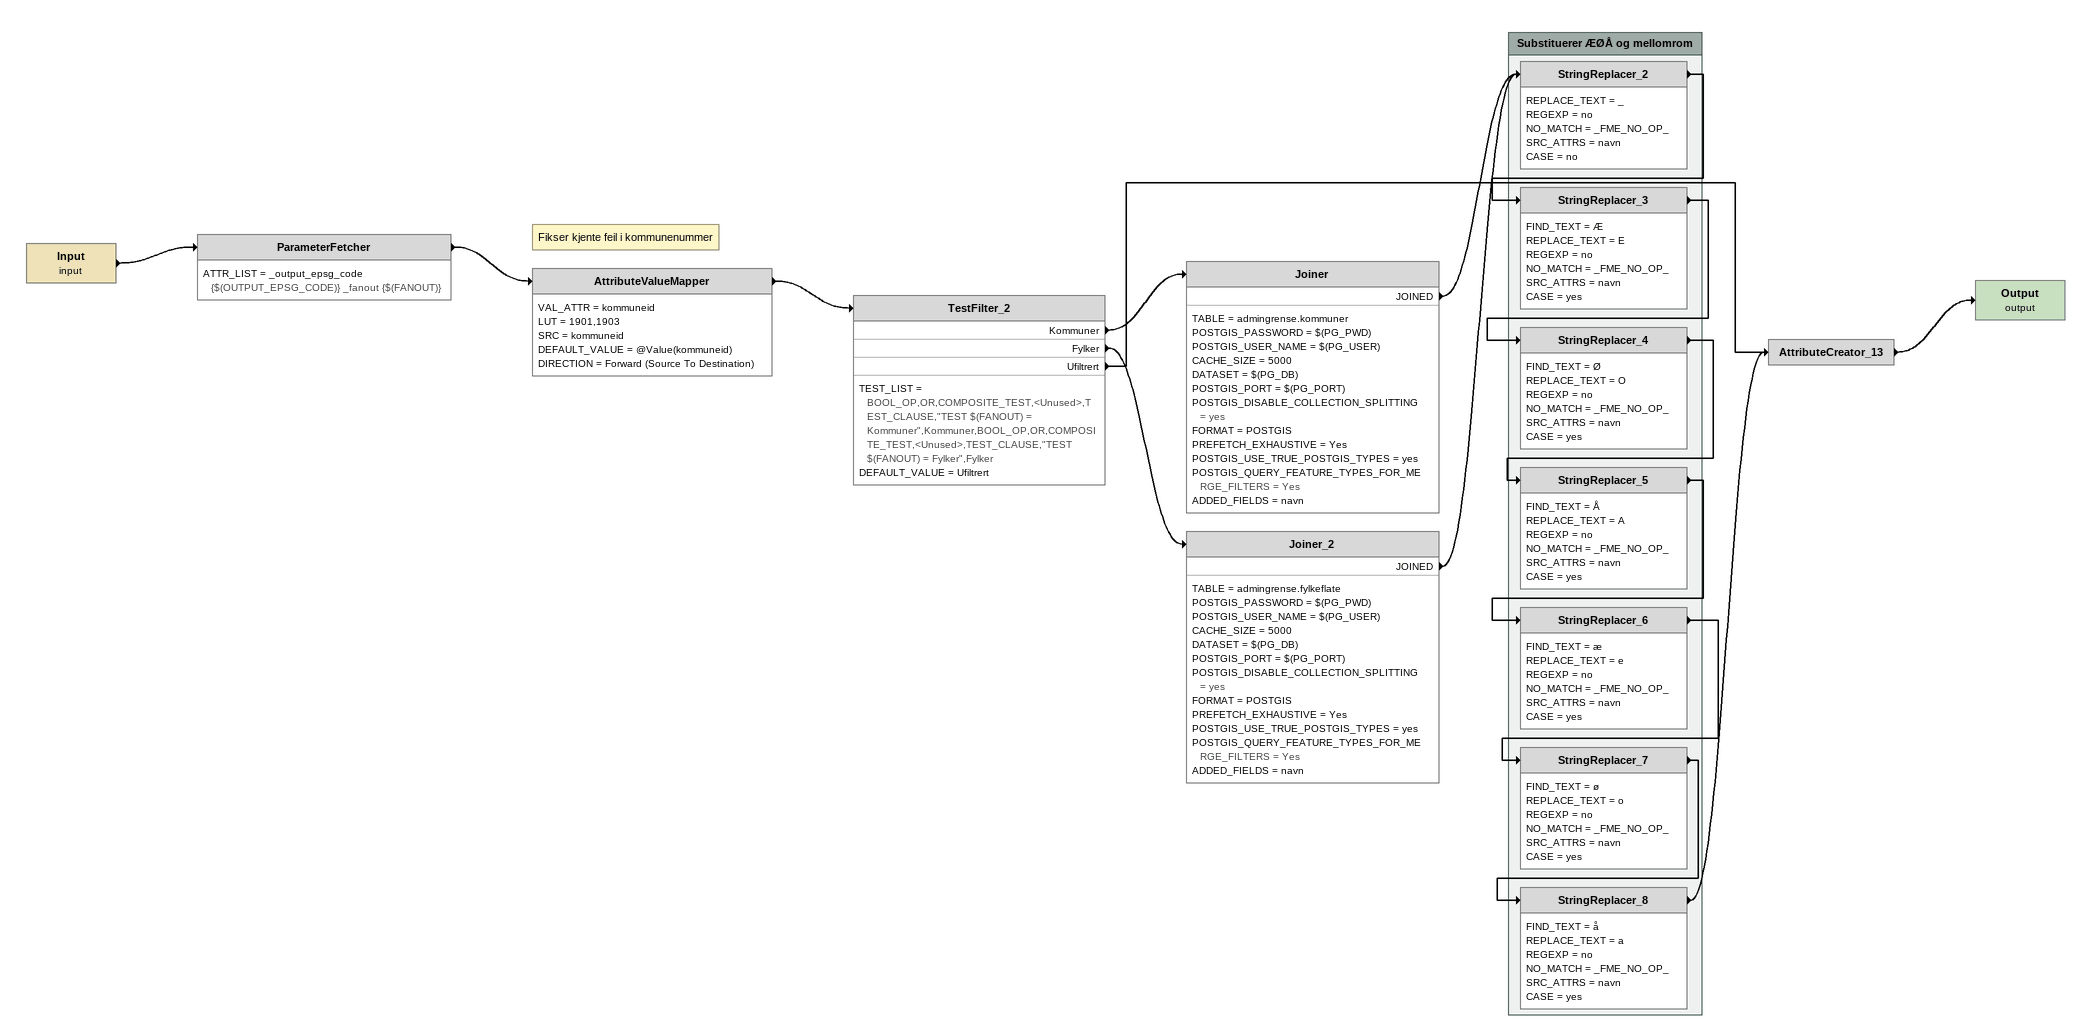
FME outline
Input (input)
    -> ParameterFetcher
ParameterFetcher
    ATTR_LIST = _output_epsg_code {$(OUTPUT_EPSG_CODE)} _fanout {$(FANOUT)}
    -> AttributeValueMapper
Note: Fikser kjente feil i kommunenummer
AttributeValueMapper
    VAL_ATTR = kommuneid
    LUT = 1901,1903
    SRC = kommuneid
    DEFAULT_VALUE = @Value(kommuneid)
    DIRECTION = Forward (Source To Destination)
    -> TestFilter_2
TestFilter_2
    TEST_LIST = BOOL_OP,OR,COMPOSITE_TEST,<Unused>,TEST_CLAUSE,"TEST $(FANOUT) = Kommuner",Kommuner,BOOL_OP,OR,COMPOSITE_TEST,<Unused>,TEST_CLAUSE,"TEST $(FANOUT) = Fylker",Fylker
    DEFAULT_VALUE = Ufiltrert
    Kommuner -> Joiner
    Fylker -> Joiner_2
    Ufiltrert -> AttributeCreator_13
Joiner
    TABLE = admingrense.kommuner
    POSTGIS_PASSWORD = $(PG_PWD)
    POSTGIS_USER_NAME = $(PG_USER)
    CACHE_SIZE = 5000
    DATASET = $(PG_DB)
    POSTGIS_PORT = $(PG_PORT)
    POSTGIS_DISABLE_COLLECTION_SPLITTING = yes
    FORMAT = POSTGIS
    PREFETCH_EXHAUSTIVE = Yes
    POSTGIS_USE_TRUE_POSTGIS_TYPES = yes
    POSTGIS_QUERY_FEATURE_TYPES_FOR_MERGE_FILTERS = Yes
    ADDED_FIELDS = navn
    JOINED -> StringReplacer_2
Joiner_2
    TABLE = admingrense.fylkeflate
    POSTGIS_PASSWORD = $(PG_PWD)
    POSTGIS_USER_NAME = $(PG_USER)
    CACHE_SIZE = 5000
    DATASET = $(PG_DB)
    POSTGIS_PORT = $(PG_PORT)
    POSTGIS_DISABLE_COLLECTION_SPLITTING = yes
    FORMAT = POSTGIS
    PREFETCH_EXHAUSTIVE = Yes
    POSTGIS_USE_TRUE_POSTGIS_TYPES = yes
    POSTGIS_QUERY_FEATURE_TYPES_FOR_MERGE_FILTERS = Yes
    ADDED_FIELDS = navn
    JOINED -> StringReplacer_2
AttributeCreator_13
    -> Output (output)
Output (output)

Bookmark: Substituerer ÆØÅ og mellomrom
StringReplacer_2
    REPLACE_TEXT = _
    REGEXP = no
    NO_MATCH = _FME_NO_OP_
    SRC_ATTRS = navn
    CASE = no
    -> StringReplacer_3
StringReplacer_3
    FIND_TEXT = Æ
    REPLACE_TEXT = E
    REGEXP = no
    NO_MATCH = _FME_NO_OP_
    SRC_ATTRS = navn
    CASE = yes
    -> StringReplacer_4
StringReplacer_4
    FIND_TEXT = Ø
    REPLACE_TEXT = O
    REGEXP = no
    NO_MATCH = _FME_NO_OP_
    SRC_ATTRS = navn
    CASE = yes
    -> StringReplacer_5
StringReplacer_5
    FIND_TEXT = Å
    REPLACE_TEXT = A
    REGEXP = no
    NO_MATCH = _FME_NO_OP_
    SRC_ATTRS = navn
    CASE = yes
    -> StringReplacer_6
StringReplacer_6
    FIND_TEXT = æ
    REPLACE_TEXT = e
    REGEXP = no
    NO_MATCH = _FME_NO_OP_
    SRC_ATTRS = navn
    CASE = yes
    -> StringReplacer_7
StringReplacer_7
    FIND_TEXT = ø
    REPLACE_TEXT = o
    REGEXP = no
    NO_MATCH = _FME_NO_OP_
    SRC_ATTRS = navn
    CASE = yes
    -> StringReplacer_8
StringReplacer_8
    FIND_TEXT = å
    REPLACE_TEXT = a
    REGEXP = no
    NO_MATCH = _FME_NO_OP_
    SRC_ATTRS = navn
    CASE = yes
    -> AttributeCreator_13
